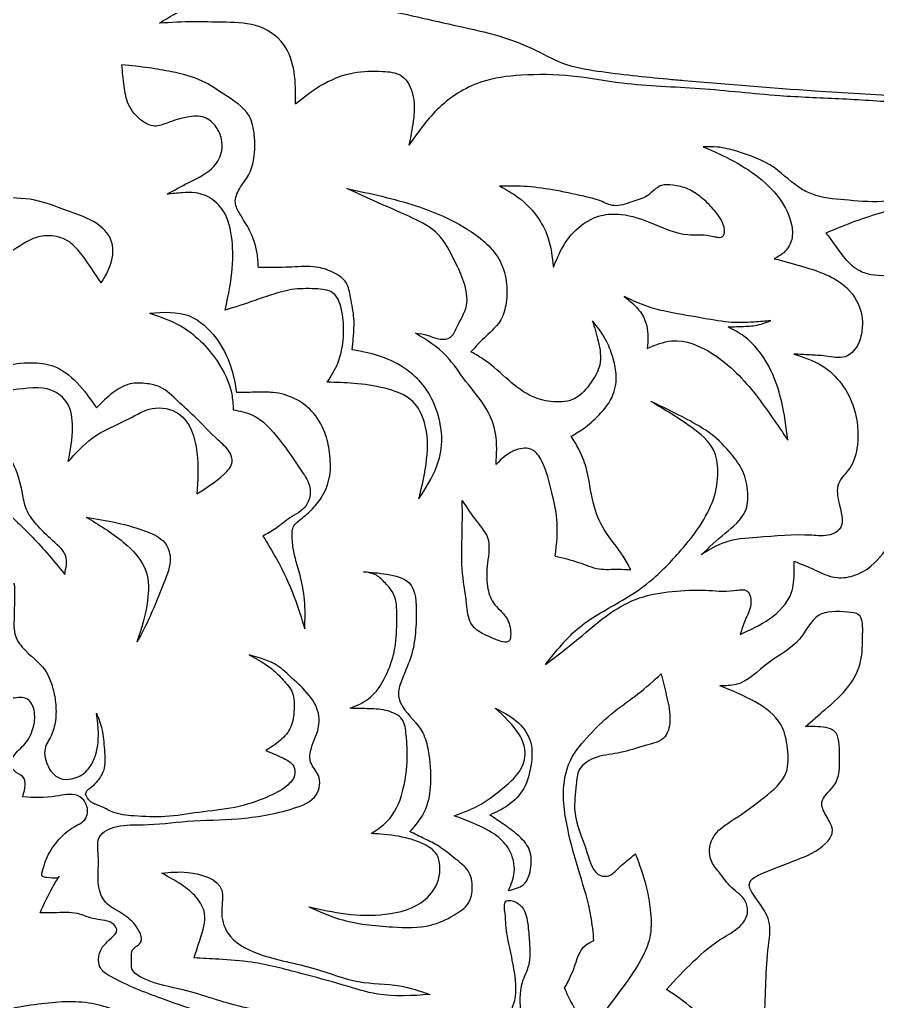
# Model space of a CAD drawing. Header units: feet. Extents: x 5.6 to 15.8, y -20.6 to -3.4.
# Drawn here: x 8.28 to 10.765, y -17.061 to -14.218 of the extents above; entities that cross this region are included whole.
import ezdxf

# ---------------------------------------------------------------- set-up
doc = ezdxf.new("R2010")
doc.units = ezdxf.units.FT
doc.header["$MEASUREMENT"] = 0

msp = doc.modelspace()

# ---------------------------------------------------------------- linework, layer by layer
for points, knots in [([(8.5165, -14.9802), (8.4988, -14.9533), (8.4714, -14.9115), (8.4272, -14.8577), (8.3733, -14.8394), (8.3069, -14.8501), (8.2512, -14.9011), (8.1775, -14.9027), (8.116, -14.8704), (8.1284, -14.8071), (8.1247, -14.7627), (8.1302, -14.7065), (8.0547, -14.7002), (7.961, -14.6793), (7.871, -14.5926), (7.8255, -14.5005), (7.8262, -14.4313), (7.8493, -14.3652), (7.9185, -14.335), (7.9956, -14.2868), (8.0301, -14.1816), (8.0721, -14.0556), (8.0963, -13.9175), (8.1059, -13.8042), (8.1257, -13.7527), (8.1306, -13.7399)], [0, 0, 0, 0, 0.096999, 0.150557, 0.204574, 0.258927, 0.34521, 0.41823, 0.471708, 0.522653, 0.585981, 0.622005, 0.662515, 0.772474, 0.930316, 1.008587, 1.074653, 1.134481, 1.205147, 1.290381, 1.39999, 1.521026, 1.693866, 1.818094, 1.85902, 1.85902, 1.85902, 1.85902]), ([(8.6852, -14.2283), (8.7125, -14.2108), (8.7712, -14.1732), (8.9227, -14.1546), (9.099, -14.1587), (9.3203, -14.1826), (9.5341, -14.2345), (9.7255, -14.2739), (9.8524, -14.3506), (9.9874, -14.373), (10.1049, -14.3852), (10.3152, -14.4041), (10.6278, -14.4293), (11.0445, -14.449), (11.3329, -14.4775), (11.4514, -14.4891)], [0, 0, 0, 0, 0.096045, 0.206619, 0.448441, 0.62757, 0.87189, 1.110002, 1.206596, 1.311067, 1.515157, 1.562781, 1.944341, 2.456187, 2.813611, 2.813611, 2.813611, 2.813611]), ([(9.0792, -14.4618), (9.0796, -14.431), (9.0804, -14.3721), (9.0515, -14.2807), (8.9654, -14.2252), (8.8717, -14.2264), (8.779, -14.2228), (8.7188, -14.2263), (8.6852, -14.2283)], [0, 0, 0, 0, 0.0923957, 0.1766091, 0.275309, 0.3735839, 0.4537489, 0.5543628, 0.5543628, 0.5543628, 0.5543628]), ([(8.7075, -14.7232), (8.7281, -14.7119), (8.7736, -14.6869), (8.8392, -14.6574), (8.8683, -14.604), (8.8668, -14.562), (8.851, -14.5264), (8.816, -14.4939), (8.7612, -14.4995), (8.7155, -14.5131), (8.671, -14.5321), (8.6264, -14.5089), (8.592, -14.4679), (8.5817, -14.4079), (8.5782, -14.3696), (8.5764, -14.3493)], [0, 0, 0, 0, 0.0709009, 0.1568991, 0.2082451, 0.2419697, 0.2797118, 0.3236198, 0.3742395, 0.4327233, 0.4724708, 0.5099165, 0.5728565, 0.6273742, 0.6887198, 0.6887198, 0.6887198, 0.6887198]), ([(8.9717, -14.9354), (8.9711, -14.9216), (8.9694, -14.8846), (8.9507, -14.8306), (8.9213, -14.7875), (8.8989, -14.7462), (8.9165, -14.7041), (8.9467, -14.6688), (8.9624, -14.6138), (8.9625, -14.5556), (8.9474, -14.4797), (8.8765, -14.4389), (8.806, -14.3884), (8.7288, -14.3702), (8.651, -14.3562), (8.6027, -14.3517), (8.5764, -14.3493)], [0, 0, 0, 0, 0.0416664, 0.110847, 0.1664377, 0.2013455, 0.2436413, 0.2910678, 0.3422508, 0.4096109, 0.4669466, 0.5629533, 0.636291, 0.7294046, 0.7952561, 0.8745087, 0.8745087, 0.8745087, 0.8745087]), ([(8.5165, -14.9802), (8.5268, -14.9634), (8.5502, -14.9255), (8.5549, -14.8533), (8.4974, -14.7979), (8.4127, -14.7712), (8.3171, -14.7303), (8.2221, -14.7372), (8.1534, -14.6895), (8.1021, -14.6509), (8.0603, -14.5928), (8.0258, -14.5306), (8.0434, -14.441), (8.1184, -14.3946), (8.1736, -14.3747), (8.2317, -14.3786), (8.2283, -14.4025), (8.2268, -14.4132)], [0, 0, 0, 0, 0.059318, 0.133871, 0.193516, 0.282592, 0.399714, 0.503084, 0.551415, 0.645503, 0.6946, 0.765682, 0.853145, 0.93686, 1.011265, 1.045446, 1.073093, 1.073093, 1.073093, 1.073093]), ([(9.0792, -14.4618), (9.102, -14.4435), (9.152, -14.4034), (9.2406, -14.3675), (9.32, -14.3665), (9.4018, -14.373), (9.4272, -14.4496), (9.4202, -14.5184), (9.4125, -14.5581), (9.408, -14.5812)], [0, 0, 0, 0, 0.0874718, 0.1924112, 0.2767387, 0.3294928, 0.4211913, 0.4714899, 0.5417905, 0.5417905, 0.5417905, 0.5417905]), ([(11.4514, -14.4891), (11.3842, -14.4896), (11.2462, -14.4905), (11.0388, -14.474), (10.84, -14.4589), (10.6546, -14.4467), (10.4614, -14.4401), (10.2531, -14.4146), (10.0506, -14.4101), (9.8802, -14.3775), (9.7422, -14.3753), (9.6031, -14.3925), (9.4867, -14.4691), (9.4329, -14.5457), (9.408, -14.5812)], [0, 0, 0, 0, 0.201551, 0.413891, 0.623654, 0.799958, 0.971208, 1.203349, 1.428895, 1.577479, 1.721954, 1.842257, 1.992307, 2.122085, 2.122085, 2.122085, 2.122085]), ([(8.8069, -20.5627), (8.7987, -20.5415), (8.7779, -20.4875), (8.77, -20.3885), (8.8066, -20.2824), (8.8908, -20.232), (8.9949, -20.2434), (8.9844, -20.1398), (9.0622, -20.0806), (9.1447, -20.044), (9.2496, -20.0758), (9.2622, -19.9964), (9.3532, -19.8974), (9.5474, -19.7985), (9.773, -19.7617), (9.9082, -19.626), (10.0372, -19.4877), (10.1354, -19.3224), (10.2145, -19.1819), (10.2137, -19.0938), (10.1807, -18.998), (10.1476, -18.8928), (10.0787, -18.7339), (10.1345, -18.5482), (10.0784, -18.3238), (10.054, -18.0848), (9.9371, -17.8911), (9.8736, -17.7102), (9.8159, -17.5366), (9.8085, -17.3995), (9.7704, -17.2937), (9.6961, -17.2893), (9.5075, -17.2659), (9.2432, -17.2029), (8.9775, -17.2363), (8.7948, -17.1776), (8.648, -17.1253), (8.4873, -17.0541), (8.3274, -17.0674), (8.1768, -17.0932), (8.0904, -17.2001), (8.1054, -17.3064), (8.0145, -17.3698), (7.9596, -17.4612), (7.8616, -17.4565), (7.7964, -17.5331), (7.7263, -17.6102), (7.6319, -17.6493), (7.5895, -17.6992), (7.5908, -17.7494), (7.643, -17.8243), (7.7005, -17.9161), (7.7652, -18.0235), (7.8042, -18.1108), (7.8032, -18.1825), (7.7896, -18.2359), (7.7441, -18.2508), (7.6801, -18.2512), (7.6058, -18.2026), (7.5282, -18.1517), (7.4753, -18.1018), (7.4259, -18.0733), (7.363, -18.0791), (7.2966, -18.0943), (7.2157, -18.1244), (7.141, -18.1038), (7.0488, -18.1015), (6.9886, -18.1413), (6.9075, -18.1502), (6.9097, -18.2092), (6.9183, -18.2608), (6.9692, -18.3051), (7.041, -18.3201), (7.106, -18.3272), (7.158, -18.3212), (7.1962, -18.3496), (7.1619, -18.3941), (7.0938, -18.4368), (6.959, -18.4529), (6.8038, -18.4483), (6.6669, -18.4296), (6.5658, -18.3616), (6.4809, -18.2789), (6.4333, -18.1539), (6.3413, -18.0638), (6.3343, -17.9391), (6.2921, -17.8371), (6.2847, -17.722), (6.2721, -17.5822), (6.2461, -17.4413), (6.3095, -17.3266), (6.3659, -17.2273), (6.3746, -17.0785), (6.4142, -16.9056), (6.5003, -16.768), (6.6017, -16.6511), (6.5876, -16.5123), (6.5985, -16.355), (6.6873, -16.2184), (6.7882, -16.1263), (6.8381, -16.0248), (6.8769, -15.9256), (6.918, -15.7329), (7.0516, -15.5143), (7.1885, -15.2845), (7.2268, -15.0749), (7.2242, -14.9086), (7.1917, -14.7405), (7.1251, -14.6366), (7.0802, -14.5866), (7.0677, -14.5726)], [0, 0, 0, 0, 0.067974, 0.172939, 0.294054, 0.377965, 0.460917, 0.53488, 0.618084, 0.733241, 0.817989, 0.855189, 0.943407, 1.217477, 1.49438, 1.598471, 1.783278, 2.061877, 2.176227, 2.257054, 2.316355, 2.479612, 2.590617, 2.824173, 3.021694, 3.27857, 3.535726, 3.686887, 3.856067, 4.075682, 4.116436, 4.161985, 4.27504, 4.712084, 4.95148, 5.062258, 5.281845, 5.423911, 5.57859, 5.756192, 5.864442, 5.953688, 6.043617, 6.171888, 6.245696, 6.305096, 6.459476, 6.557192, 6.607329, 6.643316, 6.698636, 6.875375, 6.971306, 7.075859, 7.154554, 7.186092, 7.23111, 7.281901, 7.377702, 7.485028, 7.563172, 7.59568, 7.65202, 7.743869, 7.804126, 7.904288, 7.968939, 8.071921, 8.12662, 8.171256, 8.221613, 8.286266, 8.355523, 8.440728, 8.480534, 8.51258, 8.553853, 8.612244, 8.766764, 8.937649, 9.087992, 9.167656, 9.29988, 9.43542, 9.563981, 9.665875, 9.795936, 9.893212, 10.008167, 10.223489, 10.291181, 10.396016, 10.562901, 10.729467, 10.92226, 11.050812, 11.169052, 11.321291, 11.520059, 11.636424, 11.728936, 11.855091, 11.956261, 12.316722, 12.61352, 12.749843, 12.94947, 13.110875, 13.256091, 13.312447, 13.312447, 13.312447, 13.312447]), ([(11.1449, -14.69), (11.0696, -14.6933), (10.9496, -14.6986), (10.7998, -14.7515), (10.6861, -14.741), (10.6032, -14.7358), (10.5277, -14.7035), (10.4666, -14.6365), (10.3768, -14.6039), (10.3068, -14.5852), (10.2739, -14.5858), (10.2602, -14.586)], [0, 0, 0, 0, 0.2252468, 0.3588988, 0.4676291, 0.5640899, 0.6059578, 0.7106538, 0.8284241, 0.8862039, 0.9268719, 0.9268719, 0.9268719, 0.9268719]), ([(10.2602, -14.586), (10.2824, -14.5959), (10.3639, -14.632), (10.4675, -14.6997), (10.5187, -14.7998), (10.5197, -14.859), (10.497, -14.8937), (10.4757, -14.9051), (10.466, -14.9102)], [0, 0, 0, 0, 0.0731285, 0.268258, 0.3547288, 0.3995318, 0.4390963, 0.4715461, 0.4715461, 0.4715461, 0.4715461]), ([(9.8262, -14.9351), (9.8346, -14.9147), (9.8534, -14.869), (9.8995, -14.8132), (9.9615, -14.7814), (10.0349, -14.7788), (10.1161, -14.8076), (10.2029, -14.8475), (10.2663, -14.8367), (10.3163, -14.8543), (10.3243, -14.8267), (10.3146, -14.7984), (10.2892, -14.765), (10.2564, -14.7328), (10.2175, -14.7055), (10.1772, -14.6973), (10.1315, -14.6935), (10.101, -14.7328), (10.0518, -14.7446), (10.0046, -14.7641), (9.96, -14.7398), (9.9006, -14.7265), (9.8265, -14.7102), (9.7449, -14.6993), (9.6936, -14.6998), (9.6704, -14.7)], [0, 0, 0, 0, 0.066237, 0.14783, 0.211046, 0.269557, 0.361997, 0.471225, 0.535653, 0.574604, 0.582629, 0.615478, 0.65984, 0.708312, 0.753622, 0.798996, 0.832023, 0.882986, 0.931242, 0.98404, 1.025267, 1.075383, 1.167857, 1.252279, 1.321702, 1.321702, 1.321702, 1.321702]), ([(10.6162, -14.8352), (10.6448, -14.8233), (10.7238, -14.7906), (10.8447, -14.7571), (10.9891, -14.7068), (11.0869, -14.6963), (11.1449, -14.69)], [0, 0, 0, 0, 0.0928657, 0.2563535, 0.3758576, 0.5502118, 0.5502118, 0.5502118, 0.5502118]), ([(8.8756, -15.0591), (8.8851, -15.0143), (8.9007, -14.9402), (8.8966, -14.8466), (8.8801, -14.7812), (8.8436, -14.737), (8.7953, -14.7165), (8.7493, -14.7191), (8.7221, -14.7218), (8.7075, -14.7232)], [0, 0, 0, 0, 0.136916, 0.2261501, 0.2789759, 0.3365519, 0.3912997, 0.4290588, 0.473427, 0.473427, 0.473427, 0.473427]), ([(9.4268, -15.1256), (9.4389, -15.1272), (9.4637, -15.1304), (9.4947, -15.1464), (9.5334, -15.1415), (9.5501, -15.0965), (9.5832, -15.0488), (9.57, -14.9774), (9.5376, -14.9109), (9.5004, -14.8344), (9.4211, -14.7923), (9.3309, -14.7543), (9.2676, -14.7253), (9.2283, -14.7072)], [0, 0, 0, 0, 0.0365057, 0.074226, 0.1042843, 0.1387132, 0.2065361, 0.2757237, 0.3399306, 0.4329502, 0.5206871, 0.5995699, 0.7290456, 0.7290456, 0.7290456, 0.7290456]), ([(9.2283, -14.7072), (9.2957, -14.7216), (9.4187, -14.7477), (9.5726, -14.8135), (9.6712, -14.896), (9.6935, -14.9815), (9.6914, -15.0418), (9.674, -15.097), (9.6292, -15.1346), (9.6019, -15.164), (9.5872, -15.1798)], [0, 0, 0, 0, 0.2061345, 0.3758999, 0.502194, 0.5711569, 0.6326285, 0.6825561, 0.7387767, 0.8035763, 0.8035763, 0.8035763, 0.8035763]), ([(9.6704, -14.7), (9.6857, -14.7082), (9.7267, -14.7303), (9.7775, -14.7797), (9.8171, -14.8528), (9.8229, -14.9055), (9.8262, -14.9351)], [0, 0, 0, 0, 0.0519685, 0.1393394, 0.2082166, 0.2968143, 0.2968143, 0.2968143, 0.2968143]), ([(10.8272, -15.1981), (10.8446, -15.184), (10.8807, -15.1548), (10.9474, -15.122), (11.0005, -15.0787), (11.0394, -15.029), (11.0327, -14.9855), (11.0147, -14.95), (10.9614, -14.9364), (10.9, -14.9482), (10.8246, -14.9563), (10.7601, -14.9634), (10.702, -14.9434), (10.6665, -14.9062), (10.6402, -14.8665), (10.6229, -14.8439), (10.6162, -14.8352)], [0, 0, 0, 0, 0.0670943, 0.1390108, 0.2206459, 0.2751168, 0.315007, 0.3457746, 0.3889534, 0.4652786, 0.5344348, 0.6171624, 0.6558889, 0.7144082, 0.766503, 0.7995753, 0.7995753, 0.7995753, 0.7995753]), ([(10.466, -14.9102), (10.4934, -14.9177), (10.566, -14.9374), (10.6723, -14.9716), (10.7229, -15.0583), (10.721, -15.1192), (10.7113, -15.1637), (10.6708, -15.2043), (10.6176, -15.1908), (10.5688, -15.1892), (10.5382, -15.1874), (10.5229, -15.1865)], [0, 0, 0, 0, 0.0858186, 0.2270412, 0.3195753, 0.3602646, 0.4078325, 0.4548863, 0.5122537, 0.5580829, 0.6038592, 0.6038592, 0.6038592, 0.6038592]), ([(9.2435, -15.174), (9.2446, -15.1627), (9.2476, -15.1326), (9.2511, -15.0812), (9.2392, -15.0288), (9.2308, -14.9747), (9.187, -14.947), (9.1332, -14.9297), (9.0677, -14.936), (9.012, -14.9354), (8.9796, -14.9354), (8.9717, -14.9354)], [0, 0, 0, 0, 0.0341821, 0.0909184, 0.1524565, 0.1973135, 0.2467686, 0.2960067, 0.3665499, 0.440341, 0.4638554, 0.4638554, 0.4638554, 0.4638554]), ([(9.1712, -15.268), (9.1825, -15.2502), (9.2077, -15.2106), (9.2202, -15.1406), (9.2181, -15.0727), (9.1991, -15.0016), (9.1293, -14.9964), (9.0574, -14.9967), (8.9861, -15.0229), (8.9228, -15.0445), (8.8908, -15.0544), (8.8756, -15.0591)], [0, 0, 0, 0, 0.0628293, 0.1401847, 0.2057164, 0.2751312, 0.3260363, 0.3949569, 0.4959987, 0.5484222, 0.5962932, 0.5962932, 0.5962932, 0.5962932]), ([(10.0312, -15.0193), (10.0483, -15.033), (10.0771, -15.0561), (10.1027, -15.1108), (10.0999, -15.1478), (10.0982, -15.1699)], [0, 0, 0, 0, 0.0651266, 0.1093177, 0.1746104, 0.1746104, 0.1746104, 0.1746104]), ([(10.4556, -15.0896), (10.4396, -15.0912), (10.399, -15.0952), (10.3305, -15.0965), (10.2434, -15.0787), (10.161, -15.0669), (10.0866, -15.0463), (10.0501, -15.0285), (10.0312, -15.0193)], [0, 0, 0, 0, 0.0480676, 0.1224137, 0.2044524, 0.3137796, 0.3720825, 0.4351885, 0.4351885, 0.4351885, 0.4351885]), ([(8.6567, -15.0679), (8.6969, -15.065), (8.7723, -15.0596), (8.8521, -15.1354), (8.8942, -15.2155), (8.9039, -15.2714), (8.9085, -15.2975)], [0, 0, 0, 0, 0.1157164, 0.2164611, 0.306362, 0.3855153, 0.3855153, 0.3855153, 0.3855153]), ([(8.6567, -15.0679), (8.687, -15.0783), (8.7644, -15.1047), (8.8493, -15.1905), (8.8951, -15.2822), (8.8982, -15.3327), (8.8992, -15.348)], [0, 0, 0, 0, 0.095334, 0.2434293, 0.3484194, 0.3942995, 0.3942995, 0.3942995, 0.3942995]), ([(9.9391, -15.0898), (9.9453, -15.1094), (9.9583, -15.1506), (9.9683, -15.2156), (9.9352, -15.2716), (9.8942, -15.3222), (9.8266, -15.3279), (9.7581, -15.3118), (9.6948, -15.2628), (9.6415, -15.2105), (9.6014, -15.1878), (9.5872, -15.1798)], [0, 0, 0, 0, 0.0621172, 0.1309263, 0.1865211, 0.2524632, 0.3162368, 0.3759806, 0.4619847, 0.5508108, 0.5996424, 0.5996424, 0.5996424, 0.5996424]), ([(9.8777, -15.4246), (9.8896, -15.4175), (9.9187, -15.4003), (9.9616, -15.3618), (10.0034, -15.3104), (10.0114, -15.247), (9.9988, -15.1929), (9.978, -15.1393), (9.953, -15.1074), (9.9391, -15.0898)], [0, 0, 0, 0, 0.0415422, 0.1012622, 0.1725889, 0.2345741, 0.2846096, 0.3385225, 0.4054625, 0.4054625, 0.4054625, 0.4054625]), ([(10.3327, -15.108), (10.3438, -15.1074), (10.3697, -15.1059), (10.4119, -15.1061), (10.4408, -15.0952), (10.4556, -15.0896)], [0, 0, 0, 0, 0.0334235, 0.0780441, 0.1250734, 0.1250734, 0.1250734, 0.1250734]), ([(10.5052, -15.436), (10.5004, -15.3978), (10.4912, -15.3241), (10.4545, -15.2178), (10.3972, -15.1422), (10.3482, -15.1162), (10.3327, -15.108)], [0, 0, 0, 0, 0.115288, 0.2222531, 0.3352193, 0.3877768, 0.3877768, 0.3877768, 0.3877768]), ([(9.6602, -15.5059), (9.662, -15.4757), (9.6653, -15.4204), (9.6324, -15.3352), (9.572, -15.2693), (9.5171, -15.1821), (9.4589, -15.1457), (9.4268, -15.1256)], [0, 0, 0, 0, 0.089686, 0.1644958, 0.2659369, 0.3570043, 0.4689073, 0.4689073, 0.4689073, 0.4689073]), ([(10.0982, -15.1699), (10.1214, -15.1601), (10.1847, -15.1336), (10.3104, -15.1881), (10.414, -15.2995), (10.4755, -15.3916), (10.5052, -15.436)], [0, 0, 0, 0, 0.0736365, 0.2002289, 0.3719351, 0.5317102, 0.5317102, 0.5317102, 0.5317102]), ([(9.4367, -15.6052), (9.4559, -15.5756), (9.4886, -15.525), (9.5075, -15.4428), (9.4963, -15.3679), (9.4701, -15.2986), (9.4166, -15.2387), (9.3505, -15.1987), (9.2885, -15.1819), (9.2538, -15.1758), (9.2435, -15.174)], [0, 0, 0, 0, 0.1051467, 0.1796733, 0.2466016, 0.3301225, 0.3979022, 0.4836265, 0.558025, 0.5893546, 0.5893546, 0.5893546, 0.5893546]), ([(10.5229, -15.1865), (10.5513, -15.1955), (10.6289, -15.2204), (10.7037, -15.3258), (10.7128, -15.4379), (10.6935, -15.5158), (10.6416, -15.5598), (10.6541, -15.6242), (10.673, -15.6894), (10.6201, -15.7157), (10.5394, -15.7061), (10.4384, -15.7171), (10.326, -15.7232), (10.2768, -15.7538), (10.2546, -15.7676)], [0, 0, 0, 0, 0.088111, 0.241778, 0.349362, 0.420268, 0.47533, 0.533511, 0.608247, 0.638753, 0.691967, 0.850475, 0.944764, 1.021818, 1.021818, 1.021818, 1.021818]), ([(10.5235, -15.7862), (10.544, -15.7945), (10.5827, -15.8101), (10.6373, -15.8377), (10.6973, -15.8318), (10.7603, -15.7963), (10.8017, -15.7313), (10.8599, -15.6807), (10.8603, -15.6267), (10.8764, -15.5875), (10.9278, -15.5553), (10.9874, -15.5116), (11.0434, -15.4713), (11.0869, -15.434), (11.0728, -15.3959), (11.0505, -15.3519), (11.0344, -15.2945), (10.999, -15.2402), (10.9514, -15.2117), (10.8929, -15.1985), (10.8509, -15.1983), (10.8272, -15.1981)], [0, 0, 0, 0, 0.066586, 0.125646, 0.179492, 0.239731, 0.335649, 0.411103, 0.453844, 0.491894, 0.532439, 0.631408, 0.712164, 0.750328, 0.782377, 0.820427, 0.903327, 0.957836, 1.010531, 1.065017, 1.136126, 1.136126, 1.136126, 1.136126]), ([(8.1072, -15.3024), (8.1283, -15.2861), (8.1677, -15.2556), (8.2352, -15.216), (8.3077, -15.2094), (8.3851, -15.2165), (8.4518, -15.2681), (8.4852, -15.3168), (8.5027, -15.3424)], [0, 0, 0, 0, 0.080314, 0.1498289, 0.2305762, 0.2943452, 0.3784196, 0.4716425, 0.4716425, 0.4716425, 0.4716425]), ([(8.4211, -15.4977), (8.4273, -15.4649), (8.4377, -15.409), (8.4281, -15.3283), (8.3596, -15.2735), (8.2671, -15.293), (8.1796, -15.2942), (8.1278, -15.3001), (8.1072, -15.3024)], [0, 0, 0, 0, 0.100708, 0.1715967, 0.2295094, 0.3403264, 0.4344051, 0.4962707, 0.4962707, 0.4962707, 0.4962707]), ([(8.7936, -15.5915), (8.8203, -15.5747), (8.8587, -15.5505), (8.9019, -15.5041), (8.8872, -15.4626), (8.8418, -15.4257), (8.7947, -15.3732), (8.7382, -15.3234), (8.6973, -15.2816), (8.6462, -15.2705), (8.5972, -15.2685), (8.5461, -15.2981), (8.5181, -15.3268), (8.5027, -15.3424)], [0, 0, 0, 0, 0.0976369, 0.1401327, 0.169039, 0.2166768, 0.3149138, 0.3795282, 0.4445628, 0.4838111, 0.5333685, 0.5880682, 0.6539212, 0.6539212, 0.6539212, 0.6539212]), ([(9.4367, -15.6052), (9.4458, -15.5677), (9.4633, -15.4953), (9.4627, -15.3961), (9.4215, -15.3111), (9.3368, -15.2826), (9.253, -15.2698), (9.1969, -15.2686), (9.1712, -15.268)], [0, 0, 0, 0, 0.1156516, 0.2229137, 0.2923098, 0.3824447, 0.4731568, 0.5499929, 0.5499929, 0.5499929, 0.5499929]), ([(9.106, -15.9821), (9.1069, -15.954), (9.1085, -15.9019), (9.0934, -15.8239), (9.0723, -15.7614), (9.069, -15.7157), (9.0702, -15.6835), (9.0984, -15.6624), (9.1297, -15.6347), (9.1625, -15.594), (9.1831, -15.5371), (9.1795, -15.4735), (9.1662, -15.408), (9.132, -15.3513), (9.0775, -15.3112), (9.0211, -15.2958), (8.9639, -15.2972), (8.9288, -15.2974), (8.9085, -15.2975)], [0, 0, 0, 0, 0.0841818, 0.1559944, 0.2370854, 0.2800862, 0.2944687, 0.3304899, 0.3754889, 0.423632, 0.4847618, 0.5522677, 0.6117931, 0.6845406, 0.7447693, 0.8108693, 0.8553837, 0.9161912, 0.9161912, 0.9161912, 0.9161912]), ([(8.4211, -15.4977), (8.4429, -15.4732), (8.4919, -15.4178), (8.5849, -15.3841), (8.6629, -15.334), (8.7666, -15.3534), (8.8012, -15.4729), (8.7961, -15.5524), (8.7936, -15.5915)], [0, 0, 0, 0, 0.0968195, 0.2186495, 0.2909882, 0.3694585, 0.4933092, 0.6132523, 0.6132523, 0.6132523, 0.6132523]), ([(8.8992, -15.348), (8.9176, -15.3515), (8.9721, -15.3616), (9.0369, -15.4359), (9.0861, -15.5088), (9.128, -15.571), (9.1155, -15.6328), (9.0634, -15.6576), (9.0252, -15.6911), (8.9976, -15.7066), (8.985, -15.7137)], [0, 0, 0, 0, 0.055228, 0.1636893, 0.2758384, 0.3277337, 0.3809856, 0.4397922, 0.4909106, 0.5342958, 0.5342958, 0.5342958, 0.5342958]), ([(9.8037, -16.0854), (9.8343, -16.0464), (9.8953, -15.9686), (10.0131, -15.91), (10.116, -15.8415), (10.2076, -15.745), (10.2878, -15.6392), (10.3069, -15.5324), (10.2939, -15.4512), (10.2132, -15.3861), (10.1481, -15.3472), (10.1084, -15.3235)], [0, 0, 0, 0, 0.146828, 0.292557, 0.38846, 0.516502, 0.691842, 0.773542, 0.837444, 0.927081, 1.067755, 1.067755, 1.067755, 1.067755]), ([(10.2546, -15.7676), (10.2769, -15.7466), (10.3198, -15.7064), (10.3864, -15.656), (10.3923, -15.5844), (10.3792, -15.5256), (10.338, -15.4689), (10.2855, -15.4154), (10.2032, -15.3686), (10.1436, -15.3403), (10.1084, -15.3235)], [0, 0, 0, 0, 0.0930773, 0.1790416, 0.2327932, 0.2977517, 0.3565861, 0.4401942, 0.5210543, 0.6384042, 0.6384042, 0.6384042, 0.6384042]), ([(8.4107, -15.8243), (8.4147, -15.8056), (8.4237, -15.7633), (8.3689, -15.7235), (8.3321, -15.6832), (8.2985, -15.6432), (8.2873, -15.5826), (8.2742, -15.522), (8.2344, -15.4563), (8.168, -15.4594), (8.1201, -15.467), (8.0891, -15.5088), (8.0594, -15.4622), (8.021, -15.4278), (7.9648, -15.3761), (7.885, -15.3737), (7.8402, -15.3945), (7.8148, -15.4062)], [0, 0, 0, 0, 0.0532683, 0.1202816, 0.1777705, 0.2232955, 0.2724091, 0.358459, 0.4143243, 0.4812694, 0.5345758, 0.5673967, 0.5945692, 0.6635755, 0.7431374, 0.8068709, 0.8901116, 0.8901116, 0.8901116, 0.8901116]), ([(7.8148, -15.4062), (7.873, -15.4287), (7.9706, -15.4664), (8.1251, -15.545), (8.2479, -15.645), (8.3471, -15.7463), (8.3937, -15.8034), (8.4107, -15.8243)], [0, 0, 0, 0, 0.1869653, 0.3139295, 0.5182439, 0.6583007, 0.739099, 0.739099, 0.739099, 0.739099]), ([(10.0503, -15.8109), (10.0433, -15.7976), (10.0216, -15.7564), (9.9712, -15.7014), (9.9357, -15.6123), (9.9289, -15.5301), (9.9035, -15.465), (9.8854, -15.4366), (9.8777, -15.4246)], [0, 0, 0, 0, 0.045042, 0.1394588, 0.220862, 0.3272345, 0.3852462, 0.4281674, 0.4281674, 0.4281674, 0.4281674]), ([(9.8315, -15.7716), (9.8356, -15.7356), (9.8427, -15.6736), (9.8199, -15.5812), (9.8047, -15.5123), (9.7678, -15.4556), (9.7062, -15.4607), (9.6777, -15.4887), (9.6602, -15.5059)], [0, 0, 0, 0, 0.1077167, 0.1857392, 0.2816485, 0.3244587, 0.3701463, 0.4425856, 0.4425856, 0.4425856, 0.4425856]), ([(9.5623, -15.6106), (9.5625, -15.6355), (9.563, -15.7018), (9.5575, -15.8031), (9.5739, -15.893), (9.5816, -15.9779), (9.6343, -16.0034), (9.7009, -16.0305), (9.7038, -15.985), (9.694, -15.9446), (9.6492, -15.9118), (9.6312, -15.8534), (9.6339, -15.7906), (9.647, -15.7202), (9.5987, -15.6671), (9.5755, -15.6311), (9.5623, -15.6106)], [0, 0, 0, 0, 0.0747259, 0.1992691, 0.2996804, 0.3570942, 0.4331475, 0.4833925, 0.5023321, 0.5506704, 0.6081017, 0.6578507, 0.7263495, 0.7995187, 0.8556635, 0.9295279, 0.9295279, 0.9295279, 0.9295279]), ([(8.4726, -15.6583), (8.5094, -15.6803), (8.577, -15.7206), (8.6557, -15.8047), (8.6537, -15.9157), (8.6326, -15.9816), (8.62, -16.021)], [0, 0, 0, 0, 0.1299565, 0.2381676, 0.3218299, 0.4466144, 0.4466144, 0.4466144, 0.4466144]), ([(8.4726, -15.6583), (8.5321, -15.6684), (8.6107, -15.6817), (8.7026, -15.724), (8.7245, -15.7863), (8.6927, -15.8583), (8.6629, -15.94), (8.6333, -15.9959), (8.62, -16.021)], [0, 0, 0, 0, 0.1828219, 0.2412082, 0.2882472, 0.363288, 0.4672588, 0.552361, 0.552361, 0.552361, 0.552361]), ([(8.985, -15.7137), (8.9983, -15.7355), (9.0332, -15.7921), (9.0751, -15.8818), (9.0966, -15.9515), (9.106, -15.9821)], [0, 0, 0, 0, 0.0766864, 0.199281, 0.2954705, 0.2954705, 0.2954705, 0.2954705]), ([(9.8315, -15.7716), (9.8542, -15.7768), (9.8971, -15.7866), (9.9558, -15.8134), (10.0082, -15.808), (10.0386, -15.8101), (10.0503, -15.8109)], [0, 0, 0, 0, 0.0697972, 0.1324285, 0.1889017, 0.2241295, 0.2241295, 0.2241295, 0.2241295]), ([(10.3675, -15.9981), (10.3966, -15.9849), (10.455, -15.9584), (10.5207, -15.8924), (10.5238, -15.8269), (10.5236, -15.7961), (10.5235, -15.7862)], [0, 0, 0, 0, 0.096478, 0.1935778, 0.2567445, 0.2864094, 0.2864094, 0.2864094, 0.2864094]), ([(9.2375, -16.2122), (9.2562, -16.2044), (9.2951, -16.1884), (9.3323, -16.1387), (9.3565, -16.0845), (9.3727, -16.0196), (9.3727, -15.9525), (9.3726, -15.8867), (9.3413, -15.8515), (9.3141, -15.8228), (9.2891, -15.8189), (9.2758, -15.8167)], [0, 0, 0, 0, 0.0600208, 0.124117, 0.1790247, 0.2387528, 0.3219264, 0.3835217, 0.4250452, 0.4595602, 0.4986424, 0.4986424, 0.4986424, 0.4986424]), ([(9.2758, -15.8167), (9.2981, -15.8184), (9.3427, -15.8217), (9.4277, -15.8422), (9.4304, -15.9355), (9.4269, -16.0001), (9.4166, -16.0609), (9.3958, -16.1085), (9.3778, -16.1515), (9.3768, -16.1836), (9.399, -16.2286), (9.4481, -16.2669), (9.4683, -16.3486), (9.4734, -16.4228), (9.4629, -16.4988), (9.4339, -16.5425), (9.4163, -16.5623), (9.4104, -16.569)], [0, 0, 0, 0, 0.0685813, 0.1376949, 0.2309135, 0.3018093, 0.3410427, 0.4137527, 0.4574764, 0.4795451, 0.5077594, 0.6039185, 0.656893, 0.7533918, 0.8284369, 0.8809345, 0.9078175, 0.9078175, 0.9078175, 0.9078175]), ([(8.2893, -16.469), (8.2915, -16.4606), (8.296, -16.4437), (8.2982, -16.4118), (8.2704, -16.4002), (8.2488, -16.3786), (8.2643, -16.3415), (8.3013, -16.3159), (8.3227, -16.2668), (8.3263, -16.2212), (8.3065, -16.1766), (8.2536, -16.1837), (8.2223, -16.1903), (8.1774, -16.2174), (8.1887, -16.1708), (8.1794, -16.1419), (8.1972, -16.1058), (8.2031, -16.0767), (8.1977, -16.0345), (8.1516, -16.0493), (8.1241, -16.0408), (8.0878, -16.0463), (8.0882, -16.0179), (8.1038, -15.9813), (8.1239, -15.9243), (8.1814, -15.8635), (8.2347, -15.8552), (8.2648, -15.8505)], [0, 0, 0, 0, 0.026646, 0.05407, 0.083101, 0.108446, 0.136238, 0.187142, 0.244306, 0.287587, 0.325789, 0.369162, 0.421121, 0.448103, 0.474824, 0.518087, 0.549076, 0.586522, 0.614314, 0.649971, 0.69456, 0.716358, 0.735614, 0.760969, 0.842994, 0.911403, 1.000084, 1.000084, 1.000084, 1.000084]), ([(8.2648, -15.8505), (8.2651, -15.8831), (8.2655, -15.9333), (8.2618, -16.0004), (8.2984, -16.0526), (8.3529, -16.088), (8.3773, -16.1508), (8.3866, -16.2028), (8.3854, -16.252), (8.3733, -16.2932), (8.348, -16.3288), (8.3561, -16.3775), (8.3882, -16.4186), (8.4374, -16.4191), (8.4762, -16.3975), (8.5007, -16.354), (8.5097, -16.3061), (8.5078, -16.2616), (8.5043, -16.236), (8.5029, -16.2264)], [0, 0, 0, 0, 0.0989992, 0.1520249, 0.1941137, 0.2827523, 0.3412471, 0.3891231, 0.4416753, 0.4872196, 0.5160116, 0.5691446, 0.6219286, 0.6570549, 0.7072793, 0.7476134, 0.8029783, 0.8514222, 0.8805904, 0.8805904, 0.8805904, 0.8805904]), ([(9.8037, -16.0854), (9.8358, -16.0608), (9.899, -16.0125), (9.9822, -15.9381), (10.0742, -15.8872), (10.1699, -15.8718), (10.2637, -15.8678), (10.3308, -15.8762), (10.3944, -15.8631), (10.403, -15.9182), (10.3803, -15.9546), (10.3716, -15.984), (10.3675, -15.9981)], [0, 0, 0, 0, 0.1212973, 0.2385927, 0.3344852, 0.4311999, 0.527745, 0.6102183, 0.6481898, 0.6891703, 0.7366262, 0.7801475, 0.7801475, 0.7801475, 0.7801475]), ([(10.556, -16.2652), (10.575, -16.2487), (10.6185, -16.211), (10.6821, -16.1564), (10.7229, -16.0764), (10.7205, -16.0101), (10.7246, -15.9372), (10.6588, -15.9322), (10.584, -15.9276), (10.541, -16.0289), (10.4459, -16.073), (10.3793, -16.1472), (10.3244, -16.1471), (10.3081, -16.1471)], [0, 0, 0, 0, 0.0756724, 0.1727128, 0.2511198, 0.3294456, 0.3877378, 0.4210377, 0.5054769, 0.5935818, 0.7064378, 0.8190572, 0.8668799, 0.8668799, 0.8668799, 0.8668799]), ([(9.1713, -17.138), (9.1392, -17.1265), (9.0598, -17.0981), (8.9158, -17.0829), (8.7733, -17.0267), (8.6654, -17.0113), (8.6001, -16.974), (8.6056, -16.9385), (8.6024, -16.9062), (8.6408, -16.8922), (8.6269, -16.8566), (8.6069, -16.8263), (8.5684, -16.8007), (8.5187, -16.7737), (8.5033, -16.7071), (8.5122, -16.6487), (8.4997, -16.5777), (8.5693, -16.5472), (8.6546, -16.5525), (8.7725, -16.5357), (8.8903, -16.5358), (8.9941, -16.5231), (9.07, -16.5045), (9.1451, -16.477), (9.1555, -16.4064), (9.1204, -16.3756), (9.1206, -16.3283), (9.1439, -16.2884), (9.1525, -16.2272), (9.1203, -16.1699), (9.0724, -16.1287), (9.0212, -16.0783), (8.9744, -16.0656), (8.9455, -16.0578)], [0, 0, 0, 0, 0.102066, 0.252049, 0.43277, 0.549667, 0.595302, 0.625539, 0.650287, 0.685156, 0.714659, 0.744167, 0.798073, 0.849939, 0.906869, 0.984914, 1.036586, 1.09707, 1.172827, 1.301722, 1.448055, 1.52806, 1.612388, 1.688986, 1.74473, 1.789863, 1.816328, 1.878831, 1.92693, 1.994332, 2.063788, 2.118292, 2.206019, 2.206019, 2.206019, 2.206019]), ([(8.9455, -16.0578), (8.9684, -16.07), (9.0049, -16.0894), (9.0435, -16.13), (9.0765, -16.1665), (9.0756, -16.2173), (9.071, -16.2675), (9.0361, -16.3076), (9.0076, -16.3254), (8.9931, -16.3345)], [0, 0, 0, 0, 0.0766436, 0.1225756, 0.1691205, 0.2172315, 0.2681668, 0.3174973, 0.3691154, 0.3691154, 0.3691154, 0.3691154]), ([(9.9437, -16.8845), (9.9414, -16.8609), (9.9351, -16.7954), (9.9011, -16.689), (9.8665, -16.5683), (9.8494, -16.4556), (9.8699, -16.3566), (9.9325, -16.2857), (9.9975, -16.2217), (10.0742, -16.1714), (10.1167, -16.1323), (10.1387, -16.1122)], [0, 0, 0, 0, 0.0712007, 0.196899, 0.3332526, 0.4485679, 0.535911, 0.6258156, 0.7263083, 0.8100839, 0.8993572, 0.8993572, 0.8993572, 0.8993572]), ([(10.1387, -16.1122), (10.1436, -16.1328), (10.1537, -16.1751), (10.1674, -16.2343), (10.1574, -16.3055), (10.0853, -16.3197), (10.0229, -16.3436), (9.9545, -16.3475), (9.8963, -16.3806), (9.8922, -16.445), (9.8799, -16.5273), (9.9211, -16.6074), (9.9409, -16.6973), (9.9923, -16.7001), (10.0163, -16.6713), (10.0425, -16.6517), (10.0591, -16.6374), (10.064, -16.6332)], [0, 0, 0, 0, 0.0632013, 0.129866, 0.1873875, 0.2497062, 0.3243587, 0.3930239, 0.4560184, 0.4993693, 0.5770754, 0.7007471, 0.7788406, 0.8029844, 0.837462, 0.8837576, 0.9030078, 0.9030078, 0.9030078, 0.9030078]), ([(10.1541, -17.0262), (10.205, -16.9706), (10.2703, -16.8991), (10.369, -16.848), (10.3931, -16.8055), (10.3828, -16.7605), (10.3389, -16.7334), (10.3101, -16.6907), (10.2742, -16.6489), (10.2804, -16.5763), (10.3585, -16.5293), (10.4324, -16.4751), (10.5094, -16.4106), (10.5061, -16.3271), (10.49, -16.2464), (10.4076, -16.1869), (10.3427, -16.161), (10.3081, -16.1471)], [0, 0, 0, 0, 0.223777, 0.287856, 0.327423, 0.359859, 0.415631, 0.473018, 0.515118, 0.576773, 0.661213, 0.769355, 0.86572, 0.935053, 1.006905, 1.105721, 1.218739, 1.218739, 1.218739, 1.218739]), ([(8.5029, -16.2264), (8.509, -16.2417), (8.5223, -16.2757), (8.525, -16.3319), (8.5312, -16.3879), (8.5052, -16.4242), (8.4875, -16.4425), (8.4732, -16.4511), (8.4716, -16.458), (8.4709, -16.4613)], [0, 0, 0, 0, 0.0488479, 0.1087051, 0.1694796, 0.2093941, 0.236356, 0.2472793, 0.2568229, 0.2568229, 0.2568229, 0.2568229]), ([(9.2985, -16.5752), (9.318, -16.5618), (9.3653, -16.5295), (9.3943, -16.4464), (9.4051, -16.363), (9.4012, -16.2986), (9.3947, -16.2392), (9.3443, -16.2158), (9.2926, -16.2132), (9.2559, -16.2125), (9.2375, -16.2122)], [0, 0, 0, 0, 0.0694259, 0.1686697, 0.2496992, 0.321045, 0.366705, 0.4150458, 0.4693523, 0.524584, 0.524584, 0.524584, 0.524584]), ([(9.5391, -16.5234), (9.5659, -16.5135), (9.6187, -16.4938), (9.6808, -16.4431), (9.7355, -16.3958), (9.75, -16.3344), (9.721, -16.2692), (9.6836, -16.2354), (9.6574, -16.2117)], [0, 0, 0, 0, 0.085062, 0.1674307, 0.2397776, 0.297078, 0.3417217, 0.4467051, 0.4467051, 0.4467051, 0.4467051]), ([(9.6574, -16.2117), (9.6845, -16.2255), (9.7293, -16.2483), (9.7673, -16.3125), (9.7629, -16.3786), (9.7473, -16.4458), (9.6985, -16.495), (9.6604, -16.513), (9.6426, -16.5214)], [0, 0, 0, 0, 0.0895163, 0.1482609, 0.2109678, 0.28325, 0.3505771, 0.4096295, 0.4096295, 0.4096295, 0.4096295]), ([(10.3677, -17.207), (10.3913, -17.196), (10.4335, -17.1764), (10.4419, -17.0548), (10.4405, -16.9405), (10.4644, -16.8044), (10.3614, -16.7194), (10.4594, -16.6785), (10.5286, -16.6517), (10.6031, -16.6229), (10.6443, -16.566), (10.6165, -16.5267), (10.5929, -16.4766), (10.6574, -16.4316), (10.6544, -16.3581), (10.6556, -16.2694), (10.593, -16.2648), (10.5653, -16.2651), (10.556, -16.2652)], [0, 0, 0, 0, 0.071701, 0.128126, 0.338019, 0.430249, 0.536775, 0.588107, 0.686533, 0.783011, 0.820597, 0.873678, 0.911643, 0.970353, 1.062138, 1.132404, 1.189287, 1.21789, 1.21789, 1.21789, 1.21789]), ([(8.9931, -16.3345), (9.0082, -16.3407), (9.0365, -16.3523), (9.0763, -16.372), (9.08, -16.412), (9.0479, -16.4457), (8.9879, -16.475), (8.902, -16.5037), (8.8016, -16.5117), (8.7047, -16.5291), (8.6207, -16.5252), (8.5548, -16.5188), (8.5168, -16.4946), (8.4841, -16.4862), (8.4749, -16.4688), (8.4709, -16.4613)], [0, 0, 0, 0, 0.0502998, 0.0940797, 0.1194986, 0.1579559, 0.223406, 0.3211877, 0.4266115, 0.5249694, 0.6148504, 0.6798848, 0.7177551, 0.7500181, 0.774579, 0.774579, 0.774579, 0.774579]), ([(8.3914, -16.7045), (8.3808, -16.7042), (8.3666, -16.7038), (8.3405, -16.6999), (8.3499, -16.6714), (8.3593, -16.6393), (8.3894, -16.5939), (8.4288, -16.5571), (8.4725, -16.5391), (8.4786, -16.5078), (8.4723, -16.482), (8.4392, -16.4542), (8.3729, -16.4734), (8.3208, -16.4707), (8.2893, -16.469)], [0, 0, 0, 0, 0.0336025, 0.0448674, 0.0684056, 0.0979382, 0.1576104, 0.2215817, 0.2634042, 0.2855931, 0.3105554, 0.3407482, 0.4030812, 0.4990989, 0.4990989, 0.4990989, 0.4990989]), ([(9.6961, -16.74), (9.7035, -16.7224), (9.7195, -16.6842), (9.7048, -16.6227), (9.659, -16.5745), (9.6009, -16.5468), (9.5581, -16.5306), (9.5391, -16.5234)], [0, 0, 0, 0, 0.0564557, 0.1221009, 0.1751274, 0.2515013, 0.3126137, 0.3126137, 0.3126137, 0.3126137]), ([(9.6961, -16.74), (9.7122, -16.7362), (9.7475, -16.7276), (9.7647, -16.6714), (9.7609, -16.6166), (9.7232, -16.5775), (9.6832, -16.5489), (9.6557, -16.5302), (9.6426, -16.5214)], [0, 0, 0, 0, 0.0467148, 0.1024446, 0.1563373, 0.2056877, 0.2577522, 0.3051921, 0.3051921, 0.3051921, 0.3051921]), ([(9.1177, -16.7867), (9.1471, -16.8), (9.2239, -16.8347), (9.3447, -16.8453), (9.4605, -16.8498), (9.5331, -16.8159), (9.5845, -16.7819), (9.5947, -16.7297), (9.5843, -16.6793), (9.5387, -16.6466), (9.4992, -16.6122), (9.4525, -16.5898), (9.4244, -16.5759), (9.4104, -16.569)], [0, 0, 0, 0, 0.0959438, 0.2513279, 0.3617128, 0.4343504, 0.4913863, 0.5354006, 0.5855447, 0.6364522, 0.6967154, 0.743712, 0.790696, 0.790696, 0.790696, 0.790696]), ([(9.1177, -16.7867), (9.1533, -16.7948), (9.226, -16.8113), (9.3412, -16.8139), (9.4471, -16.7871), (9.495, -16.719), (9.4993, -16.6709), (9.4908, -16.6291), (9.452, -16.6043), (9.397, -16.5847), (9.3446, -16.5769), (9.3075, -16.5755), (9.2985, -16.5752)], [0, 0, 0, 0, 0.1091424, 0.2227783, 0.3465432, 0.4163383, 0.4552374, 0.4899787, 0.5378457, 0.5830148, 0.667197, 0.6943436, 0.6943436, 0.6943436, 0.6943436]), ([(9.9752, -17.0906), (9.9961, -17.0633), (10.0364, -17.0108), (10.0845, -16.9384), (10.1132, -16.8655), (10.1091, -16.7983), (10.0967, -16.7188), (10.0766, -16.6662), (10.064, -16.6332)], [0, 0, 0, 0, 0.1033505, 0.1983143, 0.2605462, 0.3339623, 0.3964838, 0.5020278, 0.5020278, 0.5020278, 0.5020278]), ([(8.6923, -16.6898), (8.716, -16.6872), (8.7751, -16.6808), (8.8808, -16.7151), (8.8599, -16.8014), (8.8799, -16.8796), (8.9904, -16.9386), (9.1232, -16.9553), (9.2565, -17.0121), (9.373, -17.0082), (9.4399, -17.0311), (9.4687, -17.041)], [0, 0, 0, 0, 0.0748201, 0.1857296, 0.2455042, 0.3125694, 0.4155649, 0.5896869, 0.720991, 0.8412831, 0.9320102, 0.9320102, 0.9320102, 0.9320102]), ([(8.3396, -16.8043), (8.351, -16.7788), (8.3675, -16.7418), (8.3893, -16.7078), (8.396, -16.6973)], [0, 0, 0, 0, 0.0837558, 0.1211355, 0.1211355, 0.1211355, 0.1211355]), ([(8.7857, -16.9351), (8.7914, -16.9171), (8.8044, -16.8756), (8.8258, -16.813), (8.7938, -16.7559), (8.7474, -16.7201), (8.7117, -16.7005), (8.6923, -16.6898)], [0, 0, 0, 0, 0.0575044, 0.1320268, 0.1849424, 0.2406183, 0.3070809, 0.3070809, 0.3070809, 0.3070809]), ([(9.3667, -17.166), (9.4137, -17.1706), (9.5031, -17.1794), (9.6152, -17.1613), (9.6861, -17.1187), (9.7222, -17.0571), (9.7163, -16.9823), (9.7002, -16.9082), (9.6881, -16.8491), (9.6876, -16.8078), (9.6792, -16.7624), (9.7409, -16.776), (9.7527, -16.8319), (9.7573, -16.8931), (9.7614, -16.9531), (9.7258, -17.0168), (9.7294, -17.0974), (9.7455, -17.1694), (9.7457, -17.2132), (9.7458, -17.2277)], [0, 0, 0, 0, 0.141402, 0.269178, 0.333405, 0.382236, 0.475093, 0.546943, 0.6147, 0.648399, 0.683142, 0.71433, 0.784091, 0.836308, 0.904425, 0.957303, 1.048965, 1.136482, 1.179817, 1.179817, 1.179817, 1.179817]), ([(9.1713, -17.138), (9.1265, -17.1394), (9.0352, -17.142), (8.8728, -17.1176), (8.7082, -17.0592), (8.5815, -17.012), (8.5074, -16.9672), (8.5074, -16.913), (8.5366, -16.8851), (8.5679, -16.8576), (8.545, -16.8247), (8.4982, -16.827), (8.4442, -16.8006), (8.3887, -16.8049), (8.3529, -16.8045), (8.3396, -16.8043)], [0, 0, 0, 0, 0.134179, 0.273569, 0.490497, 0.651678, 0.690842, 0.733518, 0.788922, 0.817775, 0.835186, 0.891515, 0.945516, 1.013279, 1.053407, 1.053407, 1.053407, 1.053407]), ([(9.8588, -17.0221), (9.8682, -17.0043), (9.8897, -16.9635), (9.9034, -16.9024), (9.9359, -16.888), (9.9437, -16.8845)], [0, 0, 0, 0, 0.0615587, 0.140794, 0.1656943, 0.1656943, 0.1656943, 0.1656943]), ([(9.4687, -17.041), (9.4175, -17.0444), (9.3316, -17.0502), (9.2095, -17.0101), (9.0888, -16.9786), (8.9696, -16.9462), (8.8651, -16.9391), (8.8094, -16.9363), (8.7857, -16.9351)], [0, 0, 0, 0, 0.1520549, 0.2551321, 0.381814, 0.5275357, 0.6238967, 0.6950344, 0.6950344, 0.6950344, 0.6950344]), ([(9.9701, -17.6275), (9.9719, -17.598), (9.9753, -17.5426), (9.934, -17.4793), (9.9396, -17.4193), (9.9438, -17.3526), (9.9424, -17.2801), (9.9228, -17.1939), (9.9105, -17.1155), (9.8745, -17.0596), (9.8621, -17.03), (9.8588, -17.0221)], [0, 0, 0, 0, 0.0864764, 0.1628967, 0.2126662, 0.2625218, 0.3650825, 0.4276695, 0.5282032, 0.5989186, 0.6244863, 0.6244863, 0.6244863, 0.6244863]), ([(10.134, -17.4742), (10.1514, -17.4683), (10.1909, -17.455), (10.2383, -17.4015), (10.2979, -17.36), (10.3276, -17.2982), (10.3429, -17.2447), (10.3307, -17.1851), (10.2817, -17.1379), (10.2292, -17.0767), (10.1801, -17.0437), (10.1541, -17.0262)], [0, 0, 0, 0, 0.0542412, 0.1229986, 0.209968, 0.2675223, 0.3245862, 0.374674, 0.4406758, 0.5235358, 0.6168975, 0.6168975, 0.6168975, 0.6168975])]:
    msp.add_open_spline(points, degree=3, knots=knots)

doc.saveas('drawing.dxf')
